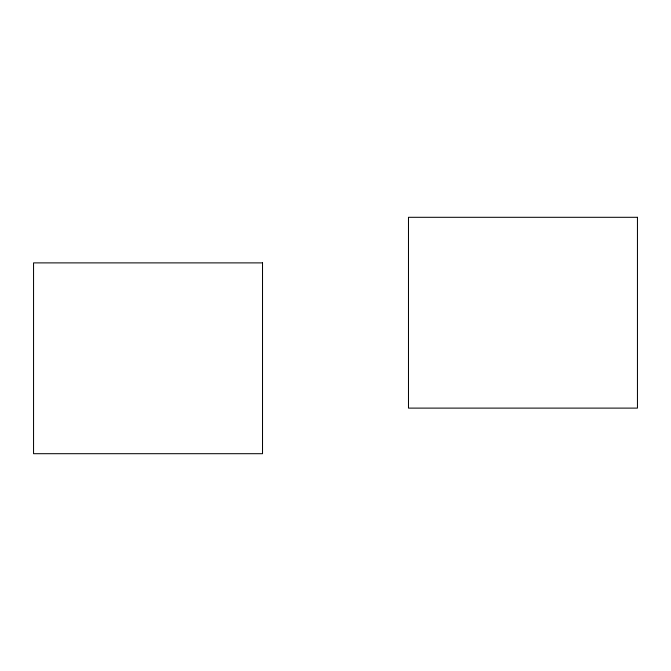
<?xml version="1.0" encoding="UTF-8"?>
<svg xmlns="http://www.w3.org/2000/svg" width="671" height="671" viewBox="0 0 671 671"><rect width="100%" height="100%" fill="white"/><g stroke="black" fill="none" stroke-linecap="round" stroke-linejoin="round"><path stroke-width="1.01" d="M637.45 217.303L408.48 217.303L408.48 408.111L637.45 408.111L637.45 217.303M262.52 262.889L33.55 262.889L33.55 453.697L262.52 453.697L262.52 262.889"/></g></svg>
